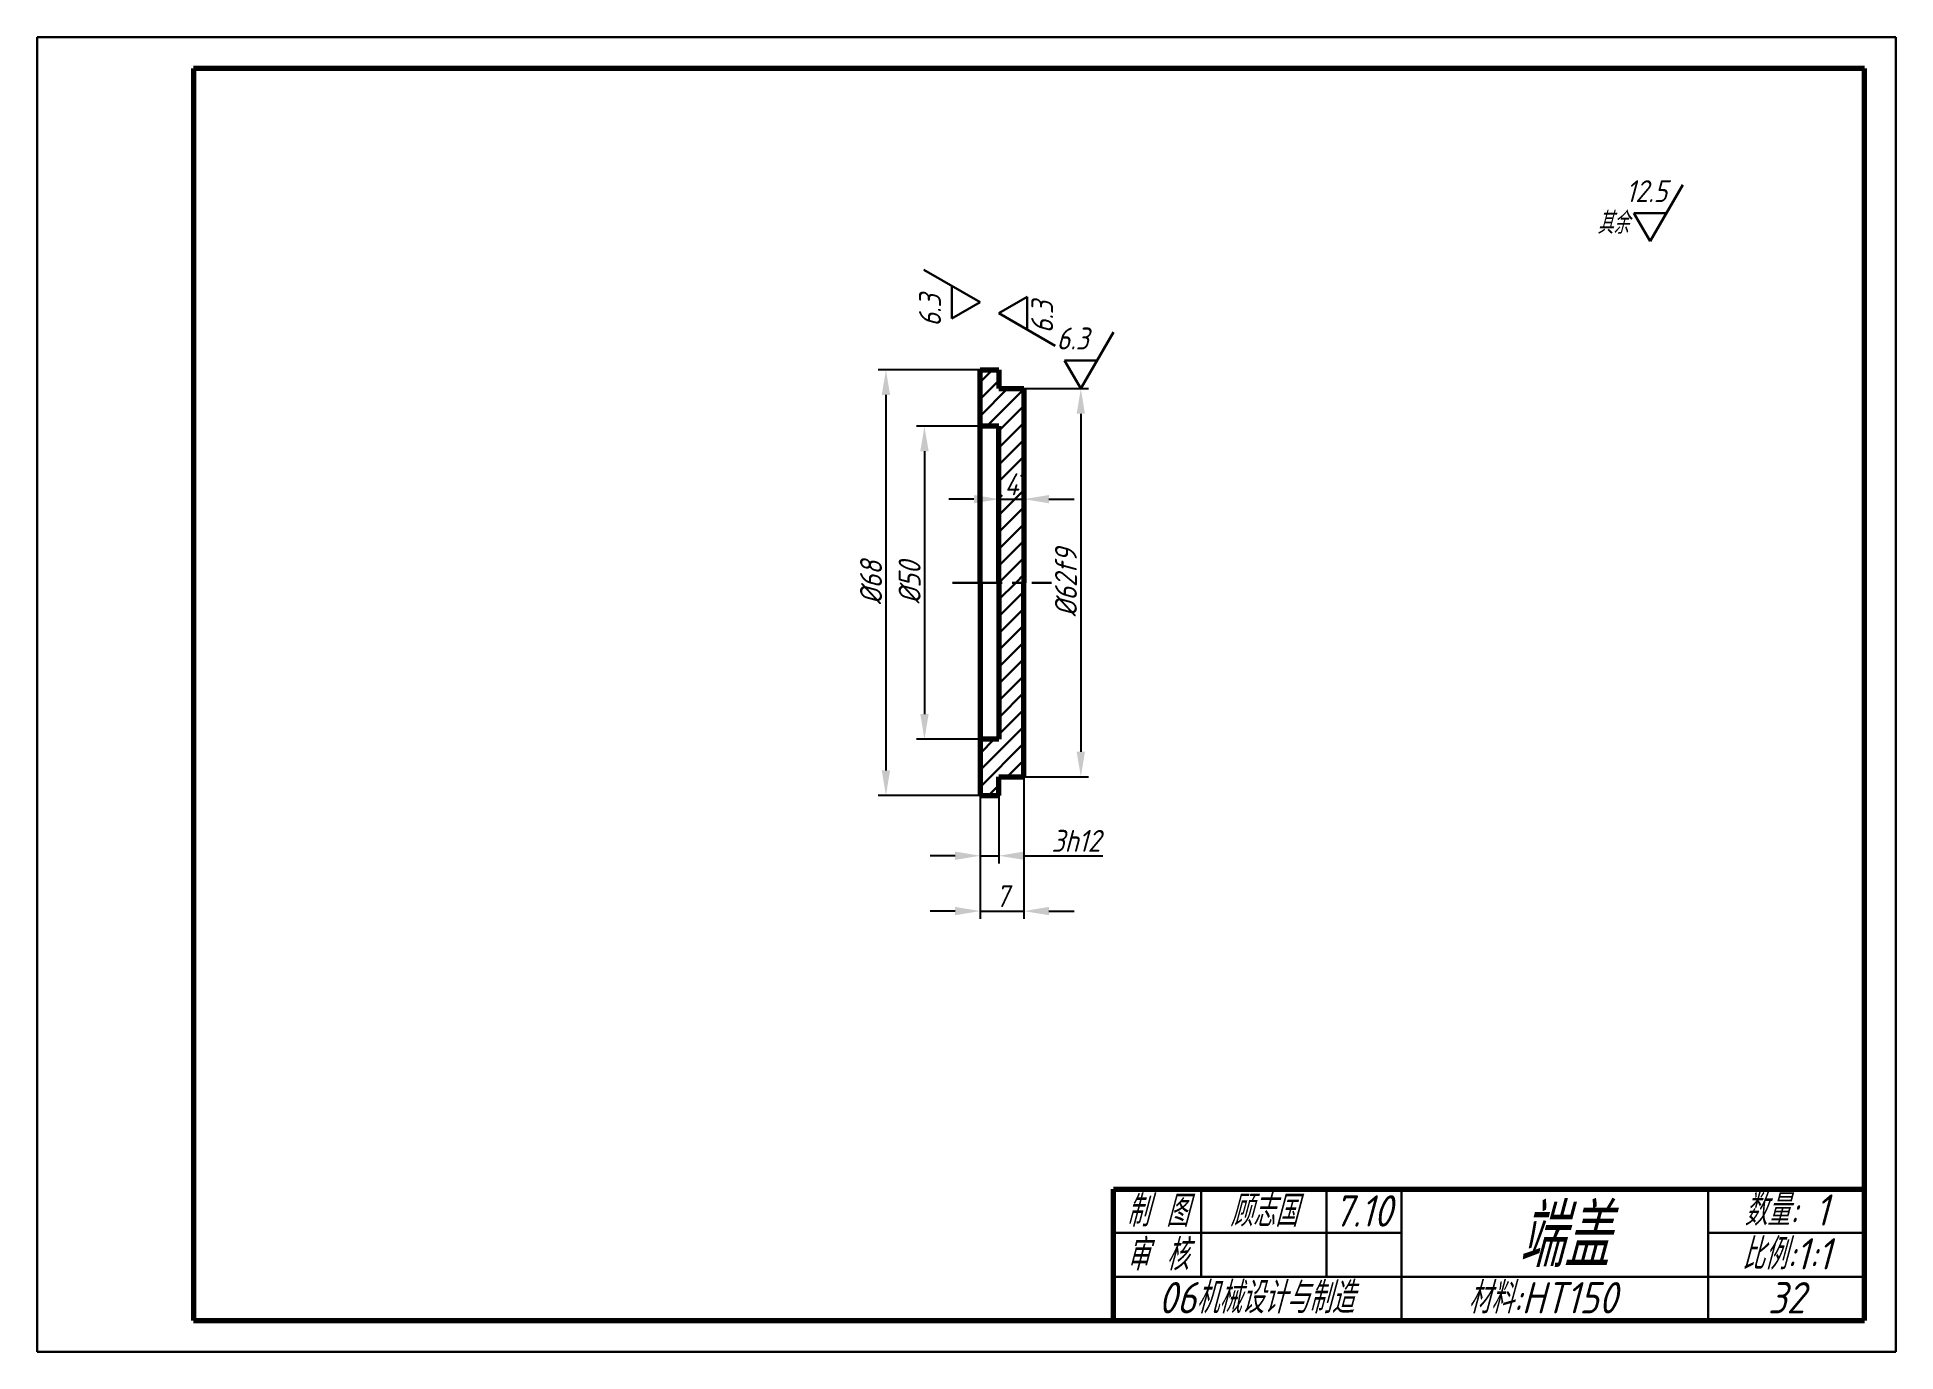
# Model space of a CAD drawing. Header units: millimetres. Extents: x -50 to 247, y 75 to 285.
import ezdxf

# ---------------------------------------------------------------- set-up
doc = ezdxf.new("R2010")
doc.units = ezdxf.units.MM
doc.header["$LTSCALE"] = 0.125
doc.linetypes.add('CENTERX2', pattern=[101.6, 63.5, -12.7, 12.7, -12.7])
for name, color, linetype, lineweight in [('文字', 6, 'Continuous', 30), ('标注线', 5, 'Continuous', 30), ('点划线', 3, 'CENTERX2', 30), ('粗实线', 7, 'Continuous', 70), ('细实线', 2, 'Continuous', 30)]:
    doc.layers.add(name, color=color, linetype=linetype, lineweight=lineweight)
doc.styles.add('样式 1', font='gbeitc.shx', dxfattribs={"bigfont": 'gbcbig.shx'})
doc.dimstyles.new('ISO-25', dxfattribs={"dimtxt": 3.5, "dimasz": 4, "dimexe": 1.25, "dimexo": 0, "dimtad": 1, "dimdsep": 46, "dimtxsty": '样式 1', "dimcen": 2.5, "dimadec": 0, "dimazin": 0, "dimtfac": 1, "dimtmove": 0, "dimatfit": 3, "dimfxl": 0, "dimtolj": 1, "dimarcsym": 0})

# ---------------------------------------------------------------- blocks, each defined once
blk = doc.blocks.new('*D2')
at = {"layer": 'Defpoints', "color": 0}
for p in [(100.44, 222.37), (91.54, 172.37), (100.44, 172.37)]:
    blk.add_point(p, dxfattribs=at)
at = {"layer": '标注线', "color": 0, "lineweight": -2}
for p, q in [((100.44, 222.37), (90.29, 222.37)), ((91.54, 218.37), (91.54, 176.37)), ((100.44, 172.37), (90.29, 172.37))]:
    blk.add_line(p, q, dxfattribs=at)
at = {"layer": '标注线', "color": 0}
for points in [[(90.88, 218.37), (92.21, 218.37), (91.54, 222.37)], [(90.88, 176.37), (92.21, 176.37), (91.54, 172.37)]]:
    blk.add_solid(points, dxfattribs=at)
at = {"layer": '标注线', "color": 0, "insert": (89.17, 197.37), "char_height": 3.5, "attachment_point": 5, "rotation": 90, "style": '样式 1'}
blk.add_mtext('\\A1;%%c50', dxfattribs=at)
blk = doc.blocks.new('_None')
blk = doc.blocks.new('*D3')
at = {"layer": 'Defpoints', "color": 0}
for p in [(100.44, 231.37), (85.39, 163.37), (100.44, 163.37)]:
    blk.add_point(p, dxfattribs=at)
at = {"layer": '标注线', "color": 0, "lineweight": -2}
for p, q in [((100.44, 231.37), (84.14, 231.37)), ((85.39, 227.37), (85.39, 167.37)), ((100.44, 163.37), (84.14, 163.37))]:
    blk.add_line(p, q, dxfattribs=at)
at = {"layer": '标注线', "color": 0}
for points in [[(84.72, 227.37), (86.05, 227.37), (85.39, 231.37)], [(84.72, 167.37), (86.05, 167.37), (85.39, 163.37)]]:
    blk.add_solid(points, dxfattribs=at)
at = {"layer": '标注线', "color": 0, "insert": (83.01, 197.37), "char_height": 3.5, "attachment_point": 5, "rotation": 90, "style": '样式 1'}
blk.add_mtext('\\A1;%%c68', dxfattribs=at)
blk = doc.blocks.new('*D4')
at = {"layer": 'Defpoints', "color": 0}
for p in [(107.44, 228.37), (107.44, 166.37), (116.53, 166.37)]:
    blk.add_point(p, dxfattribs=at)
at = {"layer": '标注线', "color": 0, "lineweight": -2}
for p, q in [((107.44, 228.37), (117.78, 228.37)), ((116.53, 224.37), (116.53, 170.37)), ((107.44, 166.37), (117.78, 166.37))]:
    blk.add_line(p, q, dxfattribs=at)
at = {"layer": '标注线', "color": 0}
for points in [[(115.86, 224.37), (117.19, 224.37), (116.53, 228.37)], [(115.86, 170.37), (117.19, 170.37), (116.53, 166.37)]]:
    blk.add_solid(points, dxfattribs=at)
at = {"layer": '标注线', "color": 0, "insert": (114.15, 197.37), "char_height": 3.5, "attachment_point": 5, "rotation": 90, "style": '样式 1'}
blk.add_mtext('\\A1;%%c62f9', dxfattribs=at)
blk = doc.blocks.new('*D5')
at = {"layer": 'Defpoints', "color": 0}
for p in [(100.44, 163.37), (103.44, 163.37), (103.44, 153.75)]:
    blk.add_point(p, dxfattribs=at)
at = {"layer": '标注线', "color": 0, "lineweight": -2}
for p, q in [((100.44, 163.37), (100.44, 152.5)), ((103.44, 163.37), (103.44, 152.5)), ((96.44, 153.75), (92.44, 153.75)), ((100.44, 153.75), (103.44, 153.75)), ((107.44, 153.75), (120.06, 153.75))]:
    blk.add_line(p, q, dxfattribs=at)
at = {"layer": '标注线', "color": 0}
for points in [[(96.44, 154.42), (96.44, 153.09), (100.44, 153.75)], [(107.44, 154.42), (107.44, 153.09), (103.44, 153.75)]]:
    blk.add_solid(points, dxfattribs=at)
at = {"layer": '标注线', "color": 0, "insert": (115.75, 156.13), "char_height": 3.5, "attachment_point": 5, "style": '样式 1'}
blk.add_mtext('\\A1;3h12', dxfattribs=at)
blk = doc.blocks.new('*D6')
at = {"layer": 'Defpoints', "color": 0}
for p in [(107.44, 166.37), (100.44, 152.5), (107.44, 144.91)]:
    blk.add_point(p, dxfattribs=at)
at = {"layer": '标注线', "color": 0, "lineweight": -2}
for p, q in [((107.44, 166.37), (107.44, 143.66)), ((100.44, 152.5), (100.44, 143.66)), ((96.44, 144.91), (92.44, 144.91)), ((100.44, 144.91), (107.44, 144.91)), ((111.44, 144.91), (115.44, 144.91))]:
    blk.add_line(p, q, dxfattribs=at)
at = {"layer": '标注线', "color": 0}
for points in [[(96.44, 145.58), (96.44, 144.25), (100.44, 144.91)], [(111.44, 145.58), (111.44, 144.25), (107.44, 144.91)]]:
    blk.add_solid(points, dxfattribs=at)
at = {"layer": '标注线', "color": 0, "insert": (103.94, 147.29), "char_height": 3.5, "attachment_point": 5, "style": '样式 1'}
blk.add_mtext('\\A1;7', dxfattribs=at)
blk = doc.blocks.new('*D7')
at = {"layer": 'Defpoints', "color": 0}
for p in [(103.44, 210.83), (107.44, 210.83), (107.44, 210.71)]:
    blk.add_point(p, dxfattribs=at)
at = {"layer": '标注线', "color": 0, "lineweight": -2}
for p, q in [((99.44, 210.71), (95.44, 210.71)), ((103.44, 210.83), (103.44, 209.46)), ((103.44, 210.71), (107.44, 210.71)), ((107.44, 210.83), (107.44, 209.46)), ((111.44, 210.71), (115.44, 210.71))]:
    blk.add_line(p, q, dxfattribs=at)
at = {"layer": '标注线', "color": 0}
for points in [[(99.44, 211.38), (99.44, 210.05), (103.44, 210.71)], [(111.44, 211.38), (111.44, 210.05), (107.44, 210.71)]]:
    blk.add_solid(points, dxfattribs=at)
at = {"layer": '标注线', "color": 0, "insert": (105.44, 213.09), "char_height": 3.5, "attachment_point": 5, "style": '样式 1'}
blk.add_mtext('\\A1;4', dxfattribs=at)
blk = doc.blocks.new('新块4')
at = {"layer": '标注线'}
for p, q in [((0, 0), (-9, 5.2)), ((-4.5, 2.6), (-4.5, -2.6)), ((-4.5, -2.6), (0, 0))]:
    blk.add_line(p, q, dxfattribs=at)
at = {"layer": '标注线', "style": '样式 1'}
blk.add_attdef('CCD', (-6.26, -3.88), '', height=3.5, rotation=90, dxfattribs=at)
blk = doc.blocks.new('新块2')
at = {"layer": '标注线'}
for p, q in [((4.5, 2.6), (0, 0)), ((0, 0), (9, -5.2)), ((4.5, -2.6), (4.5, 2.6))]:
    blk.add_line(p, q, dxfattribs=at)
at = {"layer": '标注线', "style": '样式 1'}
blk.add_attdef('CCD', (8.67, -3.21), '', height=3.5, rotation=90, dxfattribs=at)
blk = doc.blocks.new('新块3')
at = {"layer": '标注线'}
for p, q in [((0, 0), (5.2, 9)), ((2.6, 4.5), (-2.6, 4.5)), ((-2.6, 4.5), (0, 0))]:
    blk.add_line(p, q, dxfattribs=at)
at = {"layer": '标注线', "style": '样式 1'}
blk.add_attdef('CCD', (-3.88, 6.26), '', height=3.5, dxfattribs=at)

msp = doc.modelspace()

# ---------------------------------------------------------------- linework, layer by layer
at = {"layer": '点划线'}
msp.add_line((96.012, 197.365), (111.817, 197.365), dxfattribs=at)
at = {"layer": '粗实线'}
for p, q in [((241.761, 279.51), (-25.239, 279.51)), ((-25.239, 279.51), (-25.239, 79.51)), ((241.761, 79.51), (241.761, 279.51)), ((100.441, 197.365), (100.441, 231.365)), ((100.441, 231.365), (103.441, 231.365)), ((103.441, 231.365), (103.441, 228.365)), ((103.441, 228.365), (107.441, 228.365)), ((107.441, 228.365), (107.441, 197.365)), ((103.441, 222.365), (100.441, 222.365)), ((103.441, 197.365), (103.441, 222.365)), ((100.441, 197.365), (100.441, 163.365)), ((103.441, 197.365), (103.441, 172.365)), ((107.441, 166.365), (107.441, 197.365)), ((103.441, 172.365), (100.441, 172.365)), ((103.441, 163.365), (103.441, 166.365)), ((103.441, 166.365), (107.441, 166.365)), ((100.441, 163.365), (103.441, 163.365)), ((121.761, 100.51), (241.761, 100.51)), ((121.761, 79.51), (121.761, 100.51)), ((216.761, 100.51), (241.761, 100.51)), ((216.761, 100.51), (216.761, 100.51)), ((-25.239, 79.51), (241.761, 79.51))]:
    msp.add_line(p, q, dxfattribs=at)
at = {"layer": '细实线'}
for p, q in [((246.761, 284.51), (-50.239, 284.51)), ((-50.239, 284.51), (-50.239, 74.51)), ((246.761, 74.51), (246.761, 284.51)), ((100.441, 229.379), (102.427, 231.365)), ((100.441, 226.685), (103.441, 229.685)), ((100.441, 223.991), (104.815, 228.365)), ((101.509, 222.365), (107.441, 228.297)), ((103.441, 221.603), (107.441, 225.603)), ((103.441, 218.909), (107.441, 222.909)), ((103.441, 216.215), (107.441, 220.215)), ((103.441, 213.521), (107.441, 217.521)), ((106.961, 214.346), (107.441, 214.827)), ((103.441, 208.133), (107.441, 212.133)), ((103.441, 210.827), (103.954, 211.339)), ((103.441, 205.439), (107.441, 209.439)), ((103.441, 202.745), (107.441, 206.745)), ((103.441, 200.051), (107.441, 204.051)), ((103.45, 197.365), (107.441, 201.356)), ((103.441, 197.356), (103.45, 197.365)), ((103.441, 194.662), (106.144, 197.365)), ((106.144, 197.365), (107.441, 198.662)), ((103.441, 191.968), (107.441, 195.968)), ((103.441, 189.274), (107.441, 193.274)), ((103.441, 186.58), (107.441, 190.58)), ((103.441, 183.886), (107.441, 187.886)), ((103.441, 181.192), (107.441, 185.192)), ((103.441, 178.498), (107.441, 182.498)), ((103.441, 175.804), (107.441, 179.804)), ((103.441, 173.11), (107.441, 177.11)), ((100.441, 167.416), (107.441, 174.416)), ((100.441, 170.11), (102.697, 172.365)), ((100.441, 164.722), (107.441, 171.722)), ((104.779, 166.365), (107.441, 169.028)), ((101.779, 163.365), (103.441, 165.028)), ((135.761, 100.51), (135.761, 86.51)), ((155.761, 100.51), (155.761, 86.51)), ((167.761, 100.51), (167.761, 79.51)), ((216.761, 100.51), (216.761, 79.51)), ((121.761, 93.51), (167.761, 93.51)), ((216.761, 93.51), (241.761, 93.51)), ((241.761, 86.51), (121.761, 86.51)), ((-50.239, 74.51), (246.761, 74.51))]:
    msp.add_line(p, q, dxfattribs=at)

# ---------------------------------------------------------------- block references
at = {"layer": '标注线'}
for name, p, values in [('新块3', (207.514, 251.903), {'CCD': '12.5'}), ('新块4', (100.441, 242.159), {'CCD': '6.3'}), ('新块2', (103.441, 240.427), {'CCD': '6.3'}), ('新块3', (116.527, 228.365), {'CCD': '6.3'})]:
    msp.add_blockref(name, p, dxfattribs=at).add_auto_attribs(values)

# ---------------------------------------------------------------- texts
at = {"layer": '文字', "char_height": 5, "attachment_point": 5, "style": '样式 1'}
for s, insert, width in [('制 图', (128.761, 97.01), 14), ('顾志国', (145.741, 97.01), 14), ('7.10', (161.602, 97.01), 14), ('数量: 1', (229.261, 97.145), 25), ('审 核', (128.761, 90.01), 14), ('比例:1:1', (229.261, 90.145), 25), ('06机械设计与制造', (144.534, 83.145), 36.16804), ('材料:HT150', (190.293, 83.145), 25), ('32', (229.261, 83.145), 25)]:
    msp.add_mtext(s, dxfattribs=dict(at, insert=insert, width=width))
at = {"layer": '文字', "insert": (193.584, 93.055), "char_height": 10, "attachment_point": 5, "style": '样式 1'}
msp.add_mtext('端盖', dxfattribs=at)
at = {"layer": '标注线', "insert": (199.059, 256.595), "char_height": 3.5, "width": 18.1623, "attachment_point": 1, "style": '样式 1'}
msp.add_mtext('其余', dxfattribs=at)

# ---------------------------------------------------------------- dimensions: what is measured, and where the dimension line sits
at = {"layer": '标注线'}
for base, p1, p2, text, picture, middle in [((85.387, 163.365), (100.441, 231.365), (100.441, 163.365), '%%c<>', '*D3', (83.012, 197.365)), ((116.527, 166.365), (107.441, 228.365), (107.441, 166.365), '%%c<>f9', '*D4', (114.152, 197.365)), ((91.542, 172.365), (100.441, 222.365), (100.441, 172.365), '%%c<>', '*D2', (89.167, 197.365))]:
    dim = msp.add_linear_dim(base=base, p1=p1, p2=p2, angle=90, text=text, dimstyle='ISO-25', override={"dimldrblk": 'None'}, dxfattribs=at)
    dim.commit()
    dim.dimension.update_dxf_attribs({"geometry": picture, "text_midpoint": middle})
for base, p1, p2, picture, middle in [((107.441, 210.713), (103.441, 210.827), (107.441, 210.827), '*D7', (105.441, 213.088)), ((107.441, 144.912), (100.441, 152.504), (107.441, 166.365), '*D6', (103.941, 147.287))]:
    dim = msp.add_linear_dim(base=base, p1=p1, p2=p2, dimstyle='ISO-25', override={"dimldrblk": 'None'}, dxfattribs=at)
    dim.commit()
    dim.dimension.update_dxf_attribs({"geometry": picture, "text_midpoint": middle})
dim = msp.add_linear_dim(base=(103.441, 153.754), p1=(100.441, 163.365), p2=(103.441, 163.365), text='<>h12', dimstyle='ISO-25', override={"dimldrblk": 'None'}, dxfattribs=at)
dim.commit()
dim.dimension.update_dxf_attribs({"geometry": '*D5', "text_midpoint": (115.749, 156.129)})

doc.saveas('drawing.dxf')
